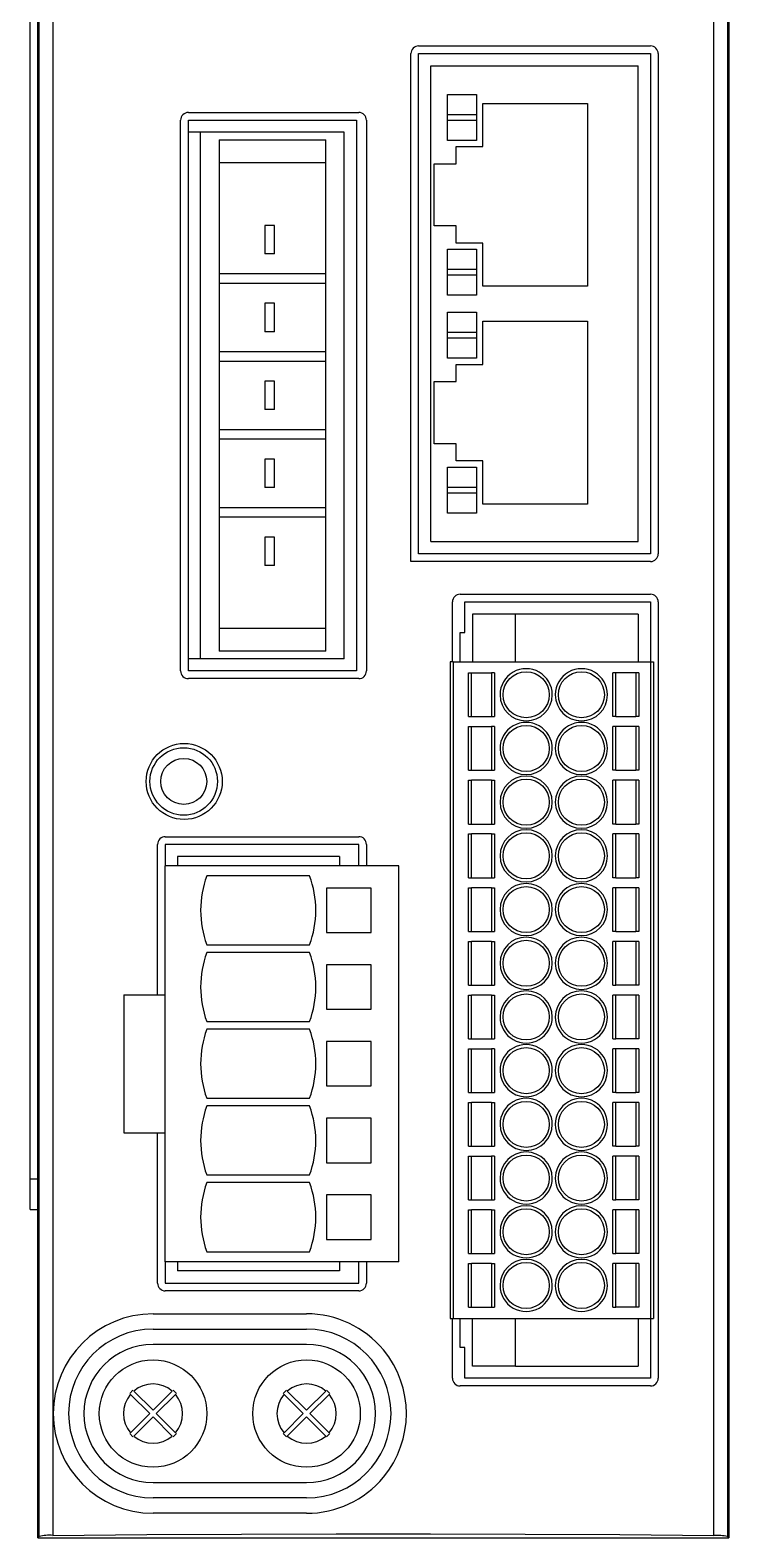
# Model space of a CAD drawing. Header units: inches. Extents: x 235 to 281, y -11 to 149.
# Drawn here: x 235.4 to 280.9, y -10.8 to 87.5 of the extents above; entities that cross this region are included whole.
import ezdxf

# ---------------------------------------------------------------- set-up
doc = ezdxf.new("R2010")
doc.units = ezdxf.units.IN
doc.header["$MEASUREMENT"] = 0

msp = doc.modelspace()

# ---------------------------------------------------------------- linework, layer by layer
at = {"color": 7, "linetype": 'Continuous'}
for p, q in [((235.886, -10.804), (235.886, 149.196)), ((235.967, -10.723), (235.967, 149.114)), ((236.856, 149.035), (236.856, -10.644)), ((279.916, -10.644), (279.916, 149.035)), ((280.805, 149.114), (280.805, -10.723)), ((280.886, 149.196), (280.886, -10.804)), ((235.386, 12.596), (235.386, 130.596)), ((260.186, 52.831), (260.186, 85.931)), ((260.686, 86.431), (275.786, 86.431)), ((260.686, 53.331), (260.686, 85.931)), ((260.686, 85.931), (275.786, 85.931)), ((275.786, 85.931), (275.786, 53.331)), ((276.286, 85.931), (276.286, 53.331)), ((261.486, 54.131), (261.486, 85.131)), ((261.486, 85.131), (274.986, 85.131)), ((274.986, 54.131), (274.986, 85.131)), ((262.556, 83.276), (264.456, 83.276)), ((262.556, 81.953), (262.556, 83.276)), ((264.456, 83.276), (264.456, 81.953)), ((264.856, 79.876), (264.856, 82.686)), ((264.856, 82.686), (271.686, 82.686)), ((271.686, 82.686), (271.686, 70.776)), ((245.186, 45.696), (245.186, 81.596)), ((245.686, 82.096), (256.786, 82.096)), ((245.686, 45.696), (245.686, 81.596)), ((245.686, 81.596), (256.636, 81.596)), ((256.636, 81.596), (256.636, 45.696)), ((257.286, 81.596), (257.286, 45.696)), ((264.456, 81.953), (262.556, 81.953)), ((262.556, 81.599), (262.556, 81.953)), ((262.556, 81.599), (264.456, 81.599)), ((262.556, 80.276), (262.556, 81.599)), ((264.456, 81.953), (264.456, 81.599)), ((264.456, 81.599), (264.456, 80.276)), ((246.486, 80.816), (245.686, 80.816)), ((246.486, 46.496), (246.486, 80.816)), ((255.836, 80.816), (246.486, 80.816)), ((255.836, 46.496), (255.836, 80.816)), ((247.686, 80.316), (254.636, 80.316)), ((247.686, 80.316), (247.686, 46.996)), ((254.636, 46.996), (254.636, 80.316)), ((264.456, 80.276), (262.556, 80.276)), ((263.126, 79.876), (264.856, 79.876)), ((263.126, 78.756), (263.126, 79.876)), ((254.636, 78.816), (247.686, 78.816)), ((261.686, 78.756), (263.126, 78.756)), ((261.686, 74.706), (261.686, 78.756)), ((250.666, 74.741), (250.666, 72.891)), ((251.306, 74.741), (250.666, 74.741)), ((251.306, 72.891), (251.306, 74.741)), ((263.126, 74.706), (261.686, 74.706)), ((263.126, 73.586), (263.126, 74.706)), ((251.306, 72.891), (250.666, 72.891)), ((262.556, 73.186), (264.456, 73.186)), ((262.556, 71.863), (262.556, 73.186)), ((264.856, 73.586), (263.126, 73.586)), ((264.456, 73.186), (264.456, 71.863)), ((264.856, 70.776), (264.856, 73.586)), ((264.456, 71.863), (262.556, 71.863)), ((262.556, 71.509), (262.556, 71.863)), ((264.456, 71.863), (264.456, 71.509)), ((254.636, 71.576), (247.686, 71.576)), ((247.686, 70.976), (254.636, 70.976)), ((262.556, 71.509), (264.456, 71.509)), ((262.556, 70.186), (262.556, 71.509)), ((264.456, 71.509), (264.456, 70.186)), ((271.686, 70.776), (264.856, 70.776)), ((264.456, 70.186), (262.556, 70.186)), ((250.666, 69.661), (250.666, 67.811)), ((251.306, 69.661), (250.666, 69.661)), ((251.306, 67.811), (251.306, 69.661)), ((262.556, 69.076), (264.456, 69.076)), ((262.556, 67.753), (262.556, 69.076)), ((264.456, 69.076), (264.456, 67.753)), ((251.306, 67.811), (250.666, 67.811)), ((264.856, 68.486), (271.686, 68.486)), ((264.856, 65.676), (264.856, 68.486)), ((271.686, 68.486), (271.686, 56.576)), ((264.456, 67.753), (262.556, 67.753)), ((262.556, 67.399), (262.556, 67.753)), ((262.556, 67.399), (264.456, 67.399)), ((262.556, 66.076), (262.556, 67.399)), ((264.456, 67.753), (264.456, 67.399)), ((264.456, 67.399), (264.456, 66.076)), ((254.636, 66.496), (247.686, 66.496)), ((247.686, 65.896), (254.636, 65.896)), ((264.456, 66.076), (262.556, 66.076)), ((263.126, 65.676), (264.856, 65.676)), ((263.126, 64.556), (263.126, 65.676)), ((250.666, 64.581), (250.666, 62.731)), ((251.306, 64.581), (250.666, 64.581)), ((251.306, 62.731), (251.306, 64.581)), ((261.686, 60.506), (261.686, 64.556)), ((261.686, 64.556), (263.126, 64.556)), ((251.306, 62.731), (250.666, 62.731)), ((254.636, 61.416), (247.686, 61.416)), ((247.686, 60.816), (254.636, 60.816)), ((263.126, 60.506), (261.686, 60.506)), ((263.126, 59.386), (263.126, 60.506)), ((251.306, 59.501), (250.666, 59.501)), ((250.666, 59.501), (250.666, 57.651)), ((251.306, 57.651), (251.306, 59.501)), ((262.556, 58.986), (264.456, 58.986)), ((262.556, 57.663), (262.556, 58.986)), ((264.856, 59.386), (263.126, 59.386)), ((264.456, 58.986), (264.456, 57.663)), ((264.856, 56.576), (264.856, 59.386)), ((251.306, 57.651), (250.666, 57.651)), ((264.456, 57.663), (262.556, 57.663)), ((262.556, 57.309), (262.556, 57.663)), ((262.556, 55.986), (262.556, 57.309)), ((262.556, 57.309), (264.456, 57.309)), ((264.456, 57.663), (264.456, 57.309)), ((264.456, 57.309), (264.456, 55.986)), ((254.636, 56.336), (247.686, 56.336)), ((271.686, 56.576), (264.856, 56.576)), ((247.686, 55.736), (254.636, 55.736)), ((264.456, 55.986), (262.556, 55.986)), ((250.666, 54.421), (250.666, 52.571)), ((251.306, 54.421), (250.666, 54.421)), ((251.306, 52.571), (251.306, 54.421)), ((261.486, 54.131), (274.986, 54.131)), ((275.786, 53.331), (260.686, 53.331)), ((251.306, 52.571), (250.666, 52.571)), ((275.786, 52.831), (260.186, 52.831)), ((262.886, 46.296), (262.886, 50.196)), ((263.386, 50.696), (275.786, 50.696)), ((263.686, 50.196), (275.786, 50.196)), ((263.686, 48.196), (263.686, 50.196)), ((275.786, 50.196), (275.786, 46.296)), ((276.286, 50.196), (276.286, -0.404)), ((264.186, 49.396), (264.186, 46.296)), ((266.986, 49.396), (264.186, 49.396)), ((274.986, 49.396), (266.986, 49.396)), ((266.986, 46.296), (266.986, 49.396)), ((274.986, 49.396), (274.986, 46.296)), ((247.686, 48.496), (254.636, 48.496)), ((263.386, 48.196), (263.686, 48.196)), ((263.386, 46.296), (263.386, 48.196)), ((246.486, 46.496), (245.686, 46.496)), ((255.836, 46.496), (246.486, 46.496)), ((254.636, 46.996), (247.686, 46.996)), ((262.736, 46.296), (262.736, 3.496)), ((262.936, 46.296), (262.736, 46.296)), ((262.936, 46.296), (262.936, 3.496)), ((262.936, 46.296), (275.786, 46.296)), ((275.786, 46.296), (275.786, 3.496)), ((275.786, 46.296), (275.986, 46.296)), ((275.986, 46.296), (275.986, 3.496)), ((256.636, 45.696), (245.686, 45.696)), ((263.936, 42.721), (263.936, 45.571)), ((263.936, 45.571), (264.136, 45.571)), ((264.136, 42.721), (264.136, 45.571)), ((264.136, 45.571), (265.436, 45.571)), ((265.436, 45.571), (265.436, 42.721)), ((265.636, 45.571), (265.436, 45.571)), ((265.636, 45.571), (265.636, 42.721)), ((273.336, 42.721), (273.336, 45.571)), ((273.536, 45.571), (273.336, 45.571)), ((273.536, 42.721), (273.536, 45.571)), ((274.836, 45.571), (273.536, 45.571)), ((274.836, 45.571), (274.836, 42.721)), ((275.036, 45.571), (274.836, 45.571)), ((275.036, 45.571), (275.036, 42.721)), ((256.786, 45.196), (245.686, 45.196)), ((263.936, 42.721), (264.136, 42.721)), ((264.136, 42.721), (265.436, 42.721)), ((265.436, 42.721), (265.636, 42.721)), ((273.536, 42.721), (273.336, 42.721)), ((273.536, 42.721), (274.836, 42.721)), ((275.036, 42.721), (274.836, 42.721)), ((263.936, 39.221), (263.936, 42.071)), ((263.936, 42.071), (264.136, 42.071)), ((264.136, 39.221), (264.136, 42.071)), ((264.136, 42.071), (265.436, 42.071)), ((265.436, 42.071), (265.436, 39.221)), ((265.636, 42.071), (265.436, 42.071)), ((265.636, 42.071), (265.636, 39.221)), ((273.536, 42.071), (273.336, 42.071)), ((273.336, 39.221), (273.336, 42.071)), ((273.536, 39.221), (273.536, 42.071)), ((274.836, 42.071), (273.536, 42.071)), ((274.836, 42.071), (274.836, 39.221)), ((275.036, 42.071), (274.836, 42.071)), ((275.036, 42.071), (275.036, 39.221)), ((263.936, 39.221), (264.136, 39.221)), ((263.936, 35.721), (263.936, 38.571)), ((263.936, 38.571), (264.136, 38.571)), ((264.136, 39.221), (265.436, 39.221)), ((264.136, 35.721), (264.136, 38.571)), ((265.436, 38.571), (264.136, 38.571)), ((265.436, 39.221), (265.636, 39.221)), ((265.436, 38.571), (265.436, 35.721)), ((265.436, 38.571), (265.636, 38.571)), ((265.636, 38.571), (265.636, 35.721)), ((273.536, 39.221), (273.336, 39.221)), ((273.536, 38.571), (273.336, 38.571)), ((273.336, 35.721), (273.336, 38.571)), ((273.536, 39.221), (274.836, 39.221)), ((273.536, 35.721), (273.536, 38.571)), ((274.836, 38.571), (273.536, 38.571)), ((275.036, 39.221), (274.836, 39.221)), ((275.036, 38.571), (274.836, 38.571)), ((274.836, 38.571), (274.836, 35.721)), ((275.036, 38.571), (275.036, 35.721)), ((263.936, 35.721), (264.136, 35.721)), ((264.136, 35.721), (265.436, 35.721)), ((265.436, 35.721), (265.636, 35.721)), ((273.536, 35.721), (273.336, 35.721)), ((273.536, 35.721), (274.836, 35.721)), ((275.036, 35.721), (274.836, 35.721)), ((243.686, 24.596), (243.686, 34.396)), ((244.186, 34.896), (256.786, 34.896)), ((256.786, 34.396), (244.186, 34.396)), ((244.186, 34.396), (244.186, 32.996)), ((256.786, 32.996), (256.786, 34.396)), ((257.286, 34.396), (257.286, 32.996)), ((263.936, 32.221), (263.936, 35.071)), ((263.936, 35.071), (264.136, 35.071)), ((264.136, 32.221), (264.136, 35.071)), ((265.436, 35.071), (264.136, 35.071)), ((265.436, 35.071), (265.436, 32.221)), ((265.436, 35.071), (265.636, 35.071)), ((265.636, 35.071), (265.636, 32.221)), ((273.336, 32.221), (273.336, 35.071)), ((273.536, 35.071), (273.336, 35.071)), ((273.536, 32.221), (273.536, 35.071)), ((274.836, 35.071), (273.536, 35.071)), ((274.836, 35.071), (274.836, 32.221)), ((275.036, 35.071), (274.836, 35.071)), ((275.036, 35.071), (275.036, 32.221)), ((244.986, 33.596), (244.986, 32.996)), ((255.536, 33.596), (244.986, 33.596)), ((255.536, 33.596), (255.536, 32.996)), ((244.186, 7.196), (244.186, 32.996)), ((259.386, 32.996), (244.186, 32.996)), ((259.386, 7.196), (259.386, 32.996)), ((253.586, 32.346), (246.886, 32.346)), ((257.586, 31.546), (254.686, 31.546)), ((254.686, 31.546), (254.686, 28.646)), ((257.586, 28.646), (257.586, 31.546)), ((263.936, 32.221), (264.136, 32.221)), ((263.936, 28.721), (263.936, 31.571)), ((263.936, 31.571), (264.136, 31.571)), ((264.136, 32.221), (265.436, 32.221)), ((264.136, 28.721), (264.136, 31.571)), ((265.436, 31.571), (264.136, 31.571)), ((265.436, 32.221), (265.636, 32.221)), ((265.436, 31.571), (265.436, 28.721)), ((265.436, 31.571), (265.636, 31.571)), ((265.636, 31.571), (265.636, 28.721)), ((273.536, 32.221), (273.336, 32.221)), ((273.336, 28.721), (273.336, 31.571)), ((273.536, 31.571), (273.336, 31.571)), ((273.536, 32.221), (274.836, 32.221)), ((273.536, 28.721), (273.536, 31.571)), ((274.836, 31.571), (273.536, 31.571)), ((275.036, 32.221), (274.836, 32.221)), ((274.836, 31.571), (274.836, 28.721)), ((275.036, 31.571), (274.836, 31.571)), ((275.036, 31.571), (275.036, 28.721)), ((254.686, 28.646), (257.586, 28.646)), ((263.936, 28.721), (264.136, 28.721)), ((264.136, 28.721), (265.436, 28.721)), ((265.436, 28.721), (265.636, 28.721)), ((273.536, 28.721), (273.336, 28.721)), ((273.536, 28.721), (274.836, 28.721)), ((275.036, 28.721), (274.836, 28.721)), ((246.886, 27.846), (253.586, 27.846)), ((263.936, 25.221), (263.936, 28.071)), ((263.936, 28.071), (264.136, 28.071)), ((264.136, 25.221), (264.136, 28.071)), ((265.436, 28.071), (264.136, 28.071)), ((265.436, 28.071), (265.436, 25.221)), ((265.436, 28.071), (265.636, 28.071)), ((265.636, 28.071), (265.636, 25.221)), ((273.536, 28.071), (273.336, 28.071)), ((273.336, 25.221), (273.336, 28.071)), ((274.836, 28.071), (273.536, 28.071)), ((273.536, 25.221), (273.536, 28.071)), ((274.836, 28.071), (274.836, 25.221)), ((275.036, 28.071), (274.836, 28.071)), ((275.036, 28.071), (275.036, 25.221)), ((253.586, 27.346), (246.886, 27.346)), ((257.586, 26.546), (254.686, 26.546)), ((254.686, 26.546), (254.686, 23.646)), ((257.586, 23.646), (257.586, 26.546)), ((241.486, 24.596), (241.486, 15.596)), ((241.486, 24.596), (244.186, 24.596)), ((263.936, 25.221), (264.136, 25.221)), ((263.936, 21.721), (263.936, 24.571)), ((263.936, 24.571), (264.136, 24.571)), ((264.136, 25.221), (265.436, 25.221)), ((264.136, 21.721), (264.136, 24.571)), ((265.436, 24.571), (264.136, 24.571)), ((265.436, 25.221), (265.636, 25.221)), ((265.436, 24.571), (265.436, 21.721)), ((265.436, 24.571), (265.636, 24.571)), ((265.636, 24.571), (265.636, 21.721)), ((273.336, 25.221), (273.536, 25.221)), ((273.536, 24.571), (273.336, 24.571)), ((273.336, 21.721), (273.336, 24.571)), ((274.836, 25.221), (273.536, 25.221)), ((273.536, 21.721), (273.536, 24.571)), ((274.836, 24.571), (273.536, 24.571)), ((275.036, 25.221), (274.836, 25.221)), ((274.836, 24.571), (274.836, 21.721)), ((275.036, 24.571), (274.836, 24.571)), ((275.036, 24.571), (275.036, 21.721)), ((254.686, 23.646), (257.586, 23.646)), ((246.886, 22.846), (253.586, 22.846)), ((253.586, 22.346), (246.886, 22.346)), ((263.936, 21.721), (264.136, 21.721)), ((264.136, 21.721), (265.436, 21.721)), ((265.436, 21.721), (265.636, 21.721)), ((273.336, 21.721), (273.536, 21.721)), ((274.836, 21.721), (273.536, 21.721)), ((275.036, 21.721), (274.836, 21.721)), ((257.586, 21.546), (254.686, 21.546)), ((254.686, 21.546), (254.686, 18.646)), ((257.586, 18.646), (257.586, 21.546)), ((263.936, 18.221), (263.936, 21.071)), ((263.936, 21.071), (264.136, 21.071)), ((264.136, 18.221), (264.136, 21.071)), ((264.136, 21.071), (265.436, 21.071)), ((265.436, 21.071), (265.436, 18.221)), ((265.636, 21.071), (265.436, 21.071)), ((265.636, 21.071), (265.636, 18.221)), ((273.336, 18.221), (273.336, 21.071)), ((273.536, 21.071), (273.336, 21.071)), ((273.536, 18.221), (273.536, 21.071)), ((274.836, 21.071), (273.536, 21.071)), ((274.836, 21.071), (274.836, 18.221)), ((275.036, 21.071), (274.836, 21.071)), ((275.036, 21.071), (275.036, 18.221)), ((246.886, 17.846), (253.586, 17.846)), ((254.686, 18.646), (257.586, 18.646)), ((263.936, 18.221), (264.136, 18.221)), ((264.136, 18.221), (265.436, 18.221)), ((265.436, 18.221), (265.636, 18.221)), ((273.536, 18.221), (273.336, 18.221)), ((273.536, 18.221), (274.836, 18.221)), ((275.036, 18.221), (274.836, 18.221)), ((253.586, 17.346), (246.886, 17.346)), ((263.936, 14.721), (263.936, 17.571)), ((263.936, 17.571), (264.136, 17.571)), ((264.136, 14.721), (264.136, 17.571)), ((265.436, 17.571), (264.136, 17.571)), ((265.436, 17.571), (265.436, 14.721)), ((265.436, 17.571), (265.636, 17.571)), ((265.636, 17.571), (265.636, 14.721)), ((273.336, 14.721), (273.336, 17.571)), ((273.536, 17.571), (273.336, 17.571)), ((274.836, 17.571), (273.536, 17.571)), ((273.536, 14.721), (273.536, 17.571)), ((274.836, 17.571), (274.836, 14.721)), ((275.036, 17.571), (274.836, 17.571)), ((275.036, 17.571), (275.036, 14.721)), ((257.586, 16.546), (254.686, 16.546)), ((254.686, 16.546), (254.686, 13.646)), ((257.586, 13.646), (257.586, 16.546)), ((241.486, 15.596), (244.186, 15.596)), ((243.686, 5.796), (243.686, 15.596)), ((263.936, 14.721), (264.136, 14.721)), ((263.936, 11.221), (263.936, 14.071)), ((263.936, 14.071), (264.136, 14.071)), ((264.136, 14.721), (265.436, 14.721)), ((264.136, 11.221), (264.136, 14.071)), ((264.136, 14.071), (265.436, 14.071)), ((265.436, 14.721), (265.636, 14.721)), ((265.436, 14.071), (265.436, 11.221)), ((265.636, 14.071), (265.436, 14.071)), ((265.636, 14.071), (265.636, 11.221)), ((273.536, 14.721), (273.336, 14.721)), ((273.536, 14.071), (273.336, 14.071)), ((273.336, 11.221), (273.336, 14.071)), ((273.536, 14.721), (274.836, 14.721)), ((274.836, 14.071), (273.536, 14.071)), ((273.536, 11.221), (273.536, 14.071)), ((275.036, 14.721), (274.836, 14.721)), ((274.836, 14.071), (274.836, 11.221)), ((275.036, 14.071), (274.836, 14.071)), ((275.036, 14.071), (275.036, 11.221)), ((246.886, 12.846), (253.586, 12.846)), ((254.686, 13.646), (257.586, 13.646)), ((235.386, 10.596), (235.386, 12.596)), ((235.386, 12.596), (235.886, 12.596)), ((253.586, 12.346), (246.886, 12.346)), ((257.586, 11.546), (254.686, 11.546)), ((254.686, 11.546), (254.686, 8.646)), ((257.586, 8.646), (257.586, 11.546)), ((263.936, 11.221), (264.136, 11.221)), ((264.136, 11.221), (265.436, 11.221)), ((265.436, 11.221), (265.636, 11.221)), ((273.336, 11.221), (273.536, 11.221)), ((274.836, 11.221), (273.536, 11.221)), ((275.036, 11.221), (274.836, 11.221)), ((235.386, 10.596), (235.886, 10.596)), ((263.936, 7.721), (263.936, 10.571)), ((263.936, 10.571), (264.136, 10.571)), ((264.136, 7.721), (264.136, 10.571)), ((265.436, 10.571), (264.136, 10.571)), ((265.436, 10.571), (265.436, 7.721)), ((265.436, 10.571), (265.636, 10.571)), ((265.636, 10.571), (265.636, 7.721)), ((273.536, 10.571), (273.336, 10.571)), ((273.336, 7.721), (273.336, 10.571)), ((273.536, 7.721), (273.536, 10.571)), ((274.836, 10.571), (273.536, 10.571)), ((274.836, 10.571), (274.836, 7.721)), ((275.036, 10.571), (274.836, 10.571)), ((275.036, 10.571), (275.036, 7.721)), ((254.686, 8.646), (257.586, 8.646)), ((259.386, 7.196), (244.186, 7.196)), ((244.186, 7.196), (244.186, 5.796)), ((244.986, 7.196), (244.986, 6.596)), ((246.886, 7.846), (253.586, 7.846)), ((255.536, 7.196), (255.536, 6.596)), ((256.786, 5.796), (256.786, 7.196)), ((257.286, 7.196), (257.286, 5.796)), ((263.936, 7.721), (264.136, 7.721)), ((263.936, 4.221), (263.936, 7.071)), ((263.936, 7.071), (264.136, 7.071)), ((264.136, 7.721), (265.436, 7.721)), ((264.136, 4.221), (264.136, 7.071)), ((265.436, 7.071), (264.136, 7.071)), ((265.436, 7.721), (265.636, 7.721)), ((265.436, 7.071), (265.436, 4.221)), ((265.436, 7.071), (265.636, 7.071)), ((265.636, 7.071), (265.636, 4.221)), ((273.336, 7.721), (273.536, 7.721)), ((273.336, 4.221), (273.336, 7.071)), ((273.536, 7.071), (273.336, 7.071)), ((274.836, 7.721), (273.536, 7.721)), ((273.536, 4.221), (273.536, 7.071)), ((274.836, 7.071), (273.536, 7.071)), ((275.036, 7.721), (274.836, 7.721)), ((274.836, 7.071), (274.836, 4.221)), ((275.036, 7.071), (274.836, 7.071)), ((275.036, 7.071), (275.036, 4.221)), ((255.536, 6.596), (244.986, 6.596)), ((244.186, 5.796), (256.786, 5.796)), ((256.786, 5.296), (244.186, 5.296)), ((263.936, 4.221), (264.136, 4.221)), ((264.136, 4.221), (265.436, 4.221)), ((265.436, 4.221), (265.636, 4.221)), ((273.336, 4.221), (273.536, 4.221)), ((274.836, 4.221), (273.536, 4.221)), ((275.036, 4.221), (274.836, 4.221)), ((243.386, 3.796), (253.386, 3.796)), ((262.736, 3.496), (262.936, 3.496)), ((262.886, -0.404), (262.886, 3.496)), ((262.936, 3.496), (275.786, 3.496)), ((263.386, 1.596), (263.386, 3.496)), ((264.186, 0.396), (264.186, 3.496)), ((266.986, 0.396), (266.986, 3.496)), ((274.986, 3.496), (274.986, 0.396)), ((275.786, 3.496), (275.986, 3.496)), ((275.786, 3.496), (275.786, -0.404)), ((243.386, 2.796), (253.386, 2.796)), ((253.386, 1.796), (243.386, 1.796)), ((263.686, 1.596), (263.386, 1.596)), ((263.686, -0.404), (263.686, 1.596)), ((266.986, 0.396), (264.186, 0.396)), ((266.986, 0.396), (274.986, 0.396)), ((275.786, -0.904), (263.386, -0.904)), ((275.786, -0.404), (263.686, -0.404)), ((241.866, -1.396), (242.078, -1.184)), ((243.174, -2.704), (241.92, -1.451)), ((242.132, -1.239), (243.386, -2.492)), ((244.639, -1.239), (243.386, -2.492)), ((243.598, -2.704), (244.852, -1.451)), ((244.694, -1.184), (244.906, -1.396)), ((251.866, -1.396), (252.078, -1.184)), ((253.174, -2.704), (251.92, -1.451)), ((252.132, -1.239), (253.386, -2.492)), ((254.639, -1.239), (253.386, -2.492)), ((253.598, -2.704), (254.852, -1.451)), ((254.694, -1.184), (254.906, -1.396)), ((241.92, -3.958), (243.174, -2.704)), ((242.132, -4.17), (243.386, -2.916)), ((244.639, -4.17), (243.386, -2.916)), ((243.598, -2.704), (244.852, -3.958)), ((251.92, -3.958), (253.174, -2.704)), ((252.132, -4.17), (253.386, -2.916)), ((254.639, -4.17), (253.386, -2.916)), ((253.598, -2.704), (254.852, -3.958)), ((242.078, -4.225), (241.866, -4.012)), ((244.906, -4.012), (244.694, -4.225)), ((252.078, -4.225), (251.866, -4.012)), ((254.906, -4.012), (254.694, -4.225)), ((243.386, -7.204), (253.386, -7.204)), ((253.386, -8.204), (243.386, -8.204)), ((253.386, -9.204), (243.386, -9.204)), ((235.886, -10.804), (235.967, -10.723)), ((235.886, -10.804), (280.886, -10.804)), ((280.805, -10.723), (280.886, -10.804))]:
    msp.add_line(p, q, dxfattribs=at)
at = {"color": 7, "linetype": 'Continuous', "flags": 128}
msp.add_lwpolyline([(236.856, -10.644), (242.993, -10.594), (249.144, -10.561), (255.304, -10.544), (261.468, -10.544), (267.628, -10.561), (273.779, -10.594), (279.916, -10.644)], dxfattribs=at)
at = {"color": 7, "linetype": 'Continuous'}
for centre, radius in [((267.686, 44.146), 1.5), ((271.286, 44.146), 1.5), ((267.686, 40.646), 1.5), ((271.286, 40.646), 1.5), ((245.416, 38.495), 2.477), ((245.386, 38.496), 2.2), ((245.386, 38.496), 1.5), ((267.686, 37.146), 1.5), ((271.286, 37.146), 1.5), ((267.686, 33.646), 1.5), ((271.286, 33.646), 1.5), ((267.686, 30.146), 1.5), ((271.286, 30.146), 1.5), ((267.686, 26.646), 1.5), ((271.286, 26.646), 1.5), ((267.686, 23.146), 1.5), ((271.286, 23.146), 1.5), ((267.686, 19.646), 1.5), ((271.286, 19.646), 1.5), ((267.686, 16.146), 1.5), ((271.286, 16.146), 1.5), ((267.686, 12.646), 1.5), ((271.286, 12.646), 1.5), ((267.686, 9.146), 1.5), ((271.286, 9.146), 1.5), ((267.686, 5.646), 1.5), ((271.286, 5.646), 1.5), ((243.386, -2.704), 3.5), ((253.386, -2.704), 3.5)]:
    msp.add_circle(centre, radius, dxfattribs=at)
for centre, radius, start, end in [((260.686, 85.931), 0.5, 90.00078, 179.99922), ((275.786, 85.931), 0.5, 359.99989, 89.99969), ((245.686, 81.596), 0.5, 89.99958, 180.00053), ((256.786, 81.596), 0.5, 359.99981, 90.00019), ((275.786, 53.331), 0.5, 270.00015, 0.00027), ((263.386, 50.196), 0.5, 90.00021, 179.99979), ((275.786, 50.196), 0.5, 0.00037, 89.9992), ((245.686, 45.696), 0.5, 179.99988, 270.00044), ((256.786, 45.696), 0.5, 269.99939, 0.00018), ((267.686, 44.146), 1.7, 359.99993, 180.00007), ((271.286, 44.146), 1.7, 359.99989, 180.00011), ((267.686, 44.146), 1.7, 180.00006, 359.99994), ((271.286, 44.146), 1.7, 180.00002, 359.99998), ((267.686, 40.646), 1.7, 359.99997, 180.00003), ((271.286, 40.646), 1.7, 359.99993, 180.00007), ((267.686, 40.646), 1.7, 180.00006, 359.99994), ((271.286, 40.646), 1.7, 180.00002, 359.99998), ((267.686, 37.146), 1.7, 0.00006, 179.99994), ((271.286, 37.146), 1.7, 0.00002, 179.99998), ((267.686, 37.146), 1.7, 180.00006, 359.99994), ((271.286, 37.146), 1.7, 180.00002, 359.99998), ((244.186, 34.396), 0.5, 89.99976, 179.99992), ((256.786, 34.396), 0.5, 0.00023, 90.00019), ((267.686, 33.646), 1.7, 0.00006, 179.99994), ((271.286, 33.646), 1.7, 0.00002, 179.99998), ((267.686, 33.646), 1.7, 180.00006, 359.99994), ((271.286, 33.646), 1.7, 180.00002, 359.99998), ((253.014, 30.096), 6.528, 159.8388, 200.1612), ((247.458, 30.096), 6.528, 339.8388, 20.1612), ((267.686, 30.146), 1.7, 0.00006, 179.99994), ((271.286, 30.146), 1.7, 0.00002, 179.99998), ((267.686, 30.146), 1.7, 180.00006, 359.99994), ((271.286, 30.146), 1.7, 180.00002, 359.99998), ((267.686, 26.646), 1.7, 0.00006, 179.99994), ((271.286, 26.646), 1.7, 0.00002, 179.99998), ((253.014, 25.096), 6.528, 159.8388, 200.1612), ((247.458, 25.096), 6.528, 339.8388, 20.1612), ((267.686, 26.646), 1.7, 180.00006, 359.99994), ((271.286, 26.646), 1.7, 180.00002, 359.99998), ((267.686, 23.146), 1.7, 0.00006, 179.99994), ((271.286, 23.146), 1.7, 0.00002, 179.99998), ((267.686, 23.146), 1.7, 179.99993, 0.00007), ((271.286, 23.146), 1.7, 179.99989, 0.00011), ((253.014, 20.096), 6.528, 159.8388, 200.1612), ((247.458, 20.096), 6.528, 339.8388, 20.1612), ((267.686, 19.646), 1.7, 359.99999, 180.00001), ((271.286, 19.646), 1.7, 359.99996, 180.00004), ((267.686, 19.646), 1.7, 180.00006, 359.99994), ((271.286, 19.646), 1.7, 180.00002, 359.99998), ((267.686, 16.146), 1.7, 359.99999, 180.00001), ((271.286, 16.146), 1.7, 359.99996, 180.00004), ((253.014, 15.096), 6.528, 159.8388, 200.1612), ((247.458, 15.096), 6.528, 339.8388, 20.1612), ((267.686, 16.146), 1.7, 180.00001, 359.99999), ((271.286, 16.146), 1.7, 179.99998, 0.00002), ((267.686, 12.646), 1.7, 0.00006, 179.99994), ((271.286, 12.646), 1.7, 0.00002, 179.99998), ((253.014, 10.096), 6.528, 159.8388, 200.1612), ((247.458, 10.096), 6.528, 339.8388, 20.1612), ((267.686, 12.646), 1.7, 179.99999, 0.00001), ((271.286, 12.646), 1.7, 179.99996, 0.00004), ((267.686, 9.146), 1.7, 0.00006, 179.99994), ((271.286, 9.146), 1.7, 0.00002, 179.99998), ((267.686, 9.146), 1.7, 179.99999, 0.00001), ((271.286, 9.146), 1.7, 179.99996, 0.00004), ((267.686, 5.646), 1.7, 0.00006, 179.99994), ((271.286, 5.646), 1.7, 0.00002, 179.99998), ((244.186, 5.796), 0.5, 180.00015, 269.99996), ((256.786, 5.796), 0.5, 270.00015, 359.99964), ((267.686, 5.646), 1.7, 179.99999, 0.00001), ((271.286, 5.646), 1.7, 179.99996, 0.00004), ((243.387, -2.704), 6.5, 90.00587, 269.99413), ((253.386, -2.704), 6.5, 39.71517, 89.99997), ((243.386, -2.704), 5.5, 90, 270), ((253.386, -2.704), 5.5, 270, 90), ((243.386, -2.704), 4.5, 90, 270), ((253.386, -2.704), 4.5, 270, 90), ((253.386, -2.704), 6.5, 320.28489, 39.71511), ((243.386, -2.704), 1.929, 49.46084, 130.53916), ((253.386, -2.704), 1.929, 49.46084, 130.53916), ((263.386, -0.404), 0.5, 180.00006, 270.00005), ((275.786, -0.404), 0.5, 270.00002, 0.0003), ((243.386, -2.704), 1.929, 139.46084, 220.53916), ((243.386, -2.704), 1.929, 319.46084, 40.53916), ((253.386, -2.704), 1.929, 139.46084, 220.53916), ((253.386, -2.704), 1.929, 319.46084, 40.53916), ((243.386, -2.704), 1.929, 229.46084, 310.53916), ((253.386, -2.704), 1.929, 229.46084, 310.53916), ((253.386, -2.704), 6.5, 270.00004, 320.28482), ((236.65, -13.35), 2.714, 85.64573, 104.56126), ((280.056, -14.089), 3.448, 77.46465, 92.32837)]:
    msp.add_arc(centre, radius, start, end, dxfattribs=at)

doc.saveas('drawing.dxf')
